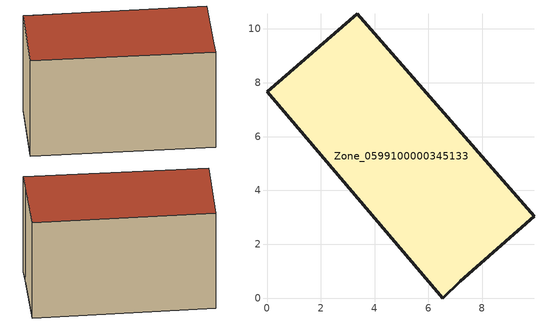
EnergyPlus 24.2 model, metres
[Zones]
Zone_0599100000345133
 floor ground (C_G): 6.54,0 0,7.67 3.36,10.56 9.93,3.04 7.19,0.62 z0
 wall outside (C_F): 0,7.67 6.54,0 7.19,0.62 9.93,3.04 3.36,10.56 0,7.67 z0:6.17
 roof outside (C_R): 9.93,3.04 3.36,10.56 0,7.67 6.54,0 7.19,0.62 z6.17
[BUILDING]
Pand.0599100000345133: North Axis=0; Terrain=City; Loads Convergence Tolerance Value=0.04; Temperature Convergence Tolerance Value=0.4; Solar Distribution=FullExterior; Maximum Number of Warmup Days=25; Minimum Number of Warmup Days=1
[Site:Location]
Rotterdam.The.Hague.AP_ZH_NLD Design_Conditions: Latitude=51.96; Longitude=4.45; Time Zone=1; Elevation=-4.5
[SITE:GROUNDTEMPERATURE:BUILDINGSURFACE]
18, 18, 18, 18, 18, 18, 18, 18, 18, 18, 18, 18
[MATERIAL] Thermal Absorptance=0.9; Solar Absorptance=0.7; Visible Absorptance=0.7
Name | Roughness | Thickness | Conductivity | Density | Specific Heat
G.TI.1992-2005 | MediumSmooth | 0.15 | 0.06 | 540 | 1210
F.TI.1992-2005 | Rough | 0.3 | 0.12 | 1920 | 840
R.TI.1992-2005 | MediumRough | 0.2 | 0.08 | 1500 | 1000
[CONSTRUCTION]
C_G: G.TI.1992-2005
C_F: F.TI.1992-2005
C_R: R.TI.1992-2005
[ZONE]
Zone_0599100000345133: Type=1; Multiplier=1; Ceiling Height=Autocalculate; Volume=Autocalculate; Floor Area=autocalculate; Part of Total Floor Area=Yes
[ZONEINFILTRATION:DESIGNFLOWRATE]
Infil_Zone_0599100000345133: Zone or ZoneList or Space or SpaceList=Zone_0599100000345133; Schedule=AlwaysOn; Design Flow Rate Calculation Method=Flow/Area; Flow Rate per Floor Area=0.0015; Constant Term Coefficient=1; Temperature Term Coefficient=0; Velocity Term Coefficient=0; Velocity Squared Term Coefficient=0
[HVACTEMPLATE:ZONE:IDEALLOADSAIRSYSTEM]
Zone_0599100000345133: Maximum Heating Supply Air Temperature=50; Minimum Cooling Supply Air Temperature=13; Maximum Heating Supply Air Humidity Ratio=0.0156; Minimum Cooling Supply Air Humidity Ratio=0.0077; Heating Limit=NoLimit; Cooling Limit=NoLimit; Dehumidification Control Type=ConstantSensibleHeatRatio; Cooling Sensible Heat Ratio=0.7; Dehumidification Setpoint=60; Humidification Control Type=None; Humidification Setpoint=30; Outdoor Air Method=None; Outdoor Air Flow Rate per Person=0.00944; Outdoor Air Flow Rate per Zone Floor Area=0; Outdoor Air Flow Rate per Zone=0; Demand Controlled Ventilation Type=None; Outdoor Air Economizer Type=NoEconomizer; Heat Recovery Type=None; Sensible Heat Recovery Effectiveness=0.7; Latent Heat Recovery Effectiveness=0.65
[ZONECONTROL:THERMOSTAT]
ThermostatControl_Zone_0599100000345133: Zone or ZoneList=Zone_0599100000345133; Control Type Schedule=DualSetpointControlType; Control 1=Thermostat_Zone_0599100000345133; Temperature Difference Between Cutout And Setpoint=0
[THERMOSTATSETPOINT:DUALSETPOINT]
Thermostat_Zone_0599100000345133: Heating Setpoint Temperature Schedule=HeatingSetpoint_Zone_0599100000345133; Cooling Setpoint Temperature Schedule=CoolingSetpoint_Zone_0599100000345133
[SCHEDULE:COMPACT]
HeatingSetpoint_Zone_0599100000345133: Through: 12/31, For: AllDays, Until: 24:00, 21
CoolingSetpoint_Zone_0599100000345133: Through: 12/31, For: AllDays, Until: 24:00, 24
DualSetpointControlType: Through: 12/31, For: AllDays, Until: 24:00, 4
AlwaysOn: Through: 12/31, For: AllDays, Until: 24:00, 1
